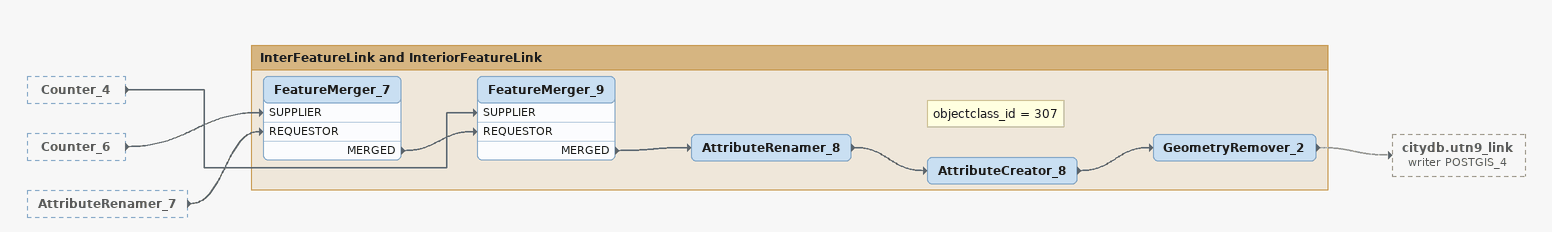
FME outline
Counter_4 [outside]
    -> FeatureMerger_9 [SUPPLIER]
Counter_6 [outside]
    -> FeatureMerger_7 [SUPPLIER]
AttributeRenamer_7 [outside]
    -> FeatureMerger_7 [REQUESTOR]

Bookmark: InterFeatureLink and InteriorFeatureLink
FeatureMerger_7
    MERGED -> FeatureMerger_9 [REQUESTOR]
FeatureMerger_9
    MERGED -> AttributeRenamer_8
AttributeRenamer_8
    -> AttributeCreator_8
Note: objectclass_id = 307
AttributeCreator_8
    -> GeometryRemover_2
GeometryRemover_2
    -> citydb.utn9_link (writer POSTGIS_4) [off]
